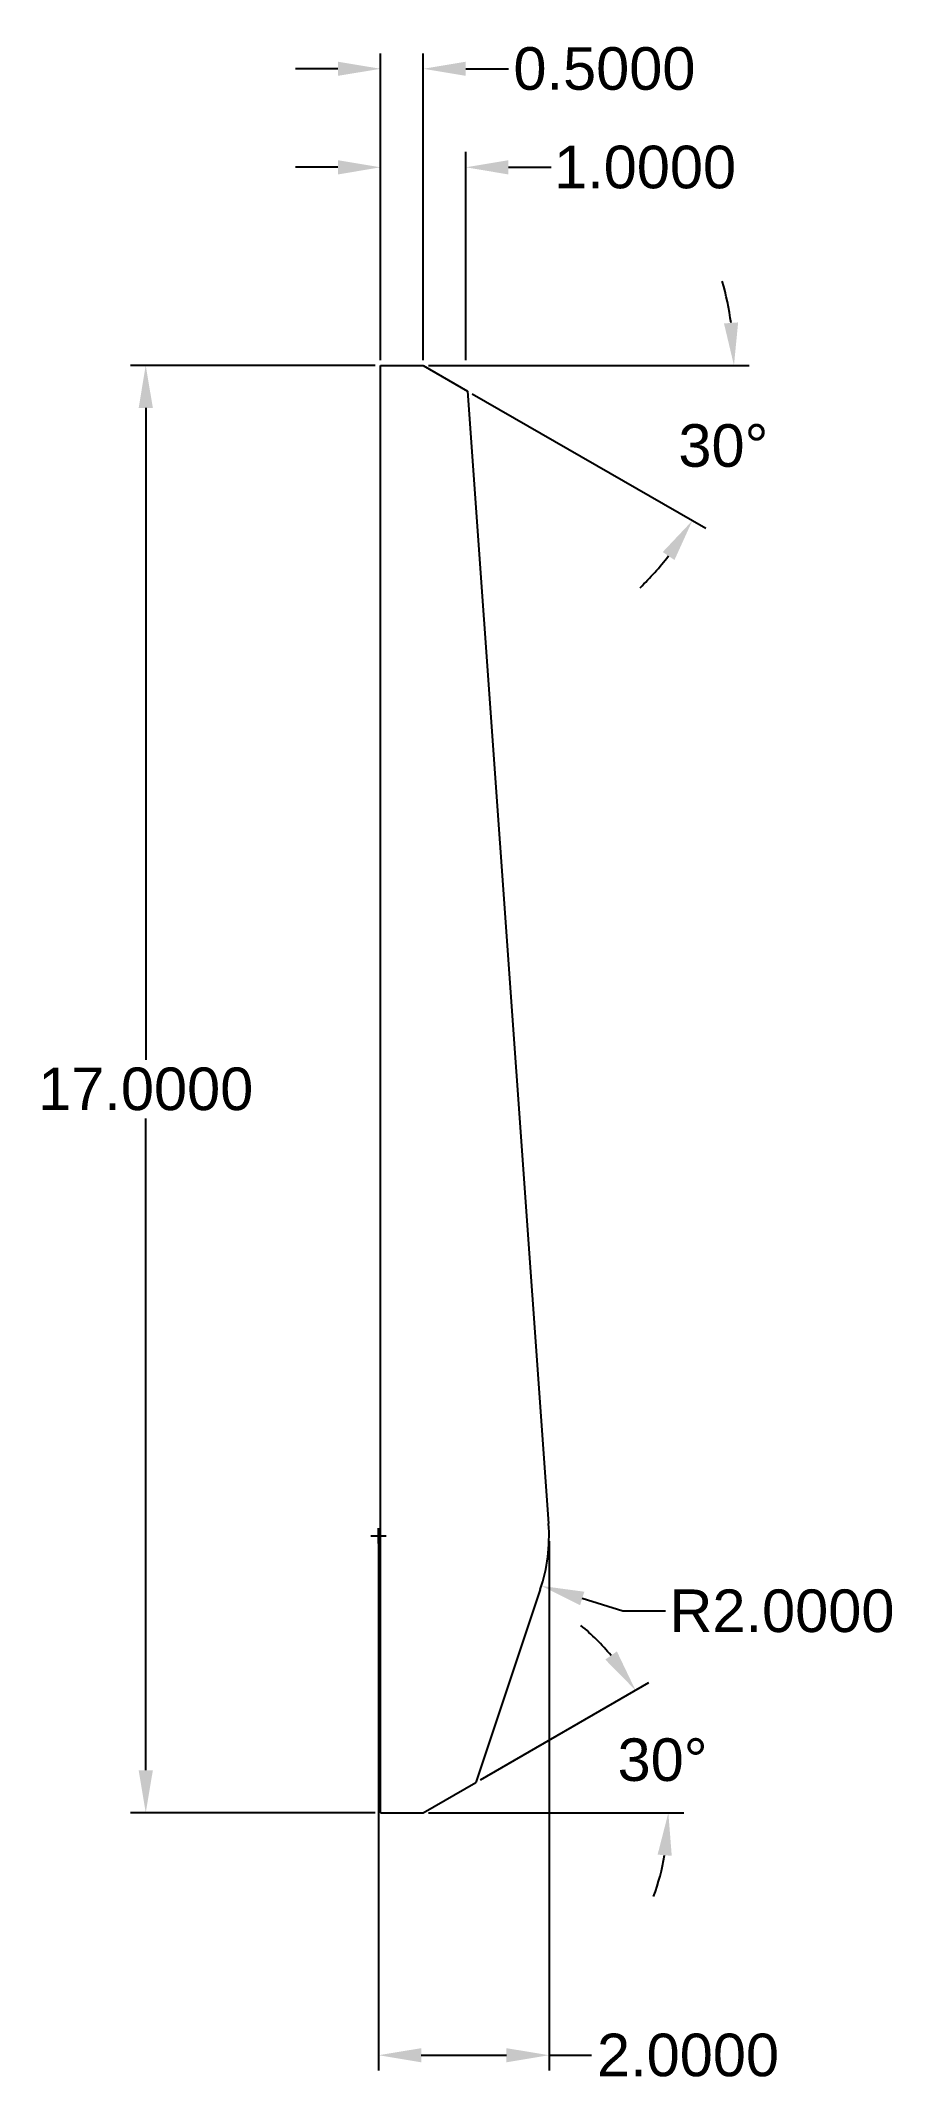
# Model space of a CAD drawing. Header units: millimetres. Extents: x 27.4 to 37.4, y 11.9 to 35.9.
import ezdxf

# ---------------------------------------------------------------- set-up
doc = ezdxf.new("R2010")
doc.units = ezdxf.units.MM
doc.header["$MEASUREMENT"] = 0
doc.layers.add('buton1', color=110, linetype='Continuous')
doc.layers.add('dimensiuni', color=240, linetype='Continuous')
doc.styles.get("Standard").update_dxf_attribs({"font": 'arial.ttf'})
doc.dimstyles.get("Standard").update_dxf_attribs({"dimtxt": 0.5, "dimasz": 0.5, "dimexe": 0.18, "dimexo": 0.0625, "dimgap": 0.09, "dimtad": 0, "dimtih": 1, "dimtoh": 1, "dimdec": 4, "dimzin": 0, "dimdsep": 46, "dimtxsty": 'Standard', "dimcen": 0.09, "dimadec": 0, "dimazin": 0, "dimtfac": 1, "dimtdec": 4, "dimtofl": 0, "dimtmove": 0, "dimatfit": 3, "dimfxl": 1, "dimtolj": 1, "dimtzin": 0, "dimarcsym": 0})

# ---------------------------------------------------------------- blocks, each defined once
blk = doc.blocks.new('*D1')
at = {"layer": 'Defpoints', "color": 0, "transparency": 16777216}
for p in [(31.385, 32.118), (28.629, 15.118), (31.385, 15.118)]:
    blk.add_point(p, dxfattribs=at)
at = {"layer": 'dimensiuni', "color": 0, "lineweight": -2, "transparency": 16777216}
for p, q in [((31.323, 32.118), (28.449, 32.118)), ((28.629, 31.618), (28.629, 23.963)), ((28.629, 15.618), (28.629, 23.273)), ((31.323, 15.118), (28.449, 15.118))]:
    blk.add_line(p, q, dxfattribs=at)
at = {"layer": 'dimensiuni', "color": 0, "transparency": 16777216}
for points in [[(28.546, 31.618), (28.713, 31.618), (28.629, 32.118)], [(28.546, 15.618), (28.713, 15.618), (28.629, 15.118)]]:
    blk.add_solid(points, dxfattribs=at)
at = {"layer": 'dimensiuni', "color": 0, "transparency": 16777216, "insert": (28.629, 23.618), "char_height": 0.5, "attachment_point": 5}
blk.add_mtext('\\A1;17.0000', dxfattribs=at)
blk = doc.blocks.new('*D2')
at = {"layer": 'Defpoints', "color": 0, "transparency": 16777216}
for p in [(32.385, 34.445), (31.385, 32.118), (32.385, 32.118)]:
    blk.add_point(p, dxfattribs=at)
at = {"layer": 'dimensiuni', "color": 0, "lineweight": -2, "transparency": 16777216}
for p, q in [((31.385, 32.181), (31.385, 34.625)), ((32.385, 32.181), (32.385, 34.625)), ((30.885, 34.445), (30.385, 34.445)), ((32.885, 34.445), (33.385, 34.445))]:
    blk.add_line(p, q, dxfattribs=at)
at = {"layer": 'dimensiuni', "color": 0, "transparency": 16777216}
for points in [[(30.885, 34.528), (30.885, 34.361), (31.385, 34.445)], [(32.885, 34.528), (32.885, 34.361), (32.385, 34.445)]]:
    blk.add_solid(points, dxfattribs=at)
at = {"layer": 'dimensiuni', "color": 0, "transparency": 16777216, "insert": (34.489, 34.445), "char_height": 0.5, "attachment_point": 5}
blk.add_mtext('\\A1;1.0000', dxfattribs=at)
blk = doc.blocks.new('*D3')
at = {"layer": 'Defpoints', "color": 0, "transparency": 16777216}
for p in [(31.885, 35.602), (31.385, 32.118), (31.885, 32.118)]:
    blk.add_point(p, dxfattribs=at)
at = {"layer": 'dimensiuni', "color": 0, "lineweight": -2, "transparency": 16777216}
for p, q in [((31.385, 32.181), (31.385, 35.782)), ((31.885, 32.181), (31.885, 35.782)), ((30.885, 35.602), (30.385, 35.602)), ((32.385, 35.602), (32.885, 35.602))]:
    blk.add_line(p, q, dxfattribs=at)
at = {"layer": 'dimensiuni', "color": 0, "transparency": 16777216}
for points in [[(30.885, 35.685), (30.885, 35.519), (31.385, 35.602)], [(32.385, 35.685), (32.385, 35.519), (31.885, 35.602)]]:
    blk.add_solid(points, dxfattribs=at)
at = {"layer": 'dimensiuni', "color": 0, "transparency": 16777216, "insert": (34.012, 35.602), "char_height": 0.5, "attachment_point": 5}
blk.add_mtext('\\A1;0.5000', dxfattribs=at)
blk = doc.blocks.new('*D4')
at = {"layer": 'Defpoints', "color": 0, "transparency": 16777216}
for p in [(31.362, 18.373), (33.362, 18.373), (33.362, 12.271)]:
    blk.add_point(p, dxfattribs=at)
at = {"layer": 'dimensiuni', "color": 0, "lineweight": -2, "transparency": 16777216}
for p, q in [((31.362, 18.31), (31.362, 12.091)), ((33.362, 18.31), (33.362, 12.091)), ((31.862, 12.271), (32.862, 12.271)), ((33.362, 12.271), (33.862, 12.271))]:
    blk.add_line(p, q, dxfattribs=at)
at = {"layer": 'dimensiuni', "color": 0, "transparency": 16777216}
for points in [[(31.862, 12.354), (31.862, 12.188), (31.362, 12.271)], [(32.862, 12.354), (32.862, 12.188), (33.362, 12.271)]]:
    blk.add_solid(points, dxfattribs=at)
at = {"layer": 'dimensiuni', "color": 0, "transparency": 16777216, "insert": (34.993, 12.271), "char_height": 0.5, "attachment_point": 5}
blk.add_mtext('\\A1;2.0000', dxfattribs=at)
blk = doc.blocks.new('*D5')
at = {"layer": 'Defpoints', "color": 0, "transparency": 16777216}
for p in [(31.362, 18.373), (33.273, 17.783)]:
    blk.add_point(p, dxfattribs=at)
at = {"layer": 'dimensiuni', "color": 0, "lineweight": -2, "transparency": 16777216}
for p, q in [((31.272, 18.373), (31.452, 18.373)), ((31.362, 18.283), (31.362, 18.463)), ((34.229, 17.488), (33.751, 17.636)), ((34.729, 17.488), (34.229, 17.488))]:
    blk.add_line(p, q, dxfattribs=at)
at = {"layer": 'dimensiuni', "color": 0, "transparency": 16777216}
blk.add_solid([(33.776, 17.715), (33.726, 17.556), (33.273, 17.783)], dxfattribs=at)
at = {"layer": 'dimensiuni', "color": 0, "transparency": 16777216, "insert": (36.095, 17.488), "char_height": 0.5, "attachment_point": 5}
blk.add_mtext('\\A1;R2.0000', dxfattribs=at)
blk = doc.blocks.new('*D6')
at = {"layer": 'Defpoints', "color": 0, "transparency": 16777216}
for p in [(34.589, 16.102), (32.504, 15.476), (31.385, 15.118), (31.885, 15.118), (31.885, 15.118)]:
    blk.add_point(p, dxfattribs=at)
at = {"layer": 'dimensiuni', "color": 0, "lineweight": -2, "transparency": 16777216}
for p, q in [((32.559, 15.507), (34.533, 16.647)), ((31.948, 15.118), (34.942, 15.118))]:
    blk.add_line(p, q, dxfattribs=at)
for start, end in [(39.9705, 49.941), (340.059, 350.0295)]:
    blk.add_arc((31.885, 15.118), 2.877, start, end, dxfattribs=at)
at = {"layer": 'dimensiuni', "color": 0, "transparency": 16777216}
for points in [[(34.158, 17.014), (34.022, 16.918), (34.377, 16.557)], [(34.636, 14.627), (34.802, 14.613), (34.762, 15.118)]]:
    blk.add_solid(points, dxfattribs=at)
at = {"layer": 'dimensiuni', "color": 0, "transparency": 16777216, "insert": (34.694, 15.739), "char_height": 0.5, "attachment_point": 5}
blk.add_mtext('\\A1;30°', dxfattribs=at)
blk = doc.blocks.new('*D7')
at = {"layer": 'Defpoints', "color": 0, "transparency": 16777216}
for p in [(31.385, 32.118), (31.885, 32.118), (31.885, 32.118), (32.407, 31.817), (35.312, 30.871)]:
    blk.add_point(p, dxfattribs=at)
at = {"layer": 'dimensiuni', "color": 0, "lineweight": -2, "transparency": 16777216}
for p, q in [((31.948, 32.118), (35.712, 32.118)), ((32.461, 31.786), (35.2, 30.205))]:
    blk.add_line(p, q, dxfattribs=at)
for start, end in [(7.8613, 15.7226), (314.2774, 322.1387)]:
    blk.add_arc((31.885, 32.118), 3.647, start, end, dxfattribs=at)
at = {"layer": 'dimensiuni', "color": 0, "transparency": 16777216}
for points in [[(35.581, 32.623), (35.415, 32.611), (35.532, 32.118)], [(34.696, 29.926), (34.834, 29.833), (35.044, 30.295)]]:
    blk.add_solid(points, dxfattribs=at)
at = {"layer": 'dimensiuni', "color": 0, "transparency": 16777216, "insert": (35.408, 31.174), "char_height": 0.5, "attachment_point": 5}
blk.add_mtext('\\A1;30°', dxfattribs=at)

msp = doc.modelspace()

# ---------------------------------------------------------------- linework, layer by layer
at = {"layer": 'buton1'}
for p, q in [((31.38533, 15.11807), (31.38533, 32.11807)), ((31.38533, 32.11807), (31.88533, 32.11807)), ((31.88533, 32.11807), (32.40684, 31.81698)), ((32.40684, 31.81698), (33.35696, 18.51525)), ((33.25941, 17.7403), (32.50449, 15.47554)), ((31.88533, 15.11807), (32.50449, 15.47554)), ((31.38533, 15.11807), (31.88533, 15.11807))]:
    msp.add_line(p, q, dxfattribs=at)
msp.add_arc((31.36205, 18.37276), 2, 341.565051, 4.085617, dxfattribs=at)

# ---------------------------------------------------------------- dimensions: what is measured, and where the dimension line sits
at = {"layer": 'dimensiuni'}
for base, p2, picture, middle in [((31.88533, 35.60201), (31.88533, 32.11807), '*D3', (34.01234, 35.60201)), ((32.38533, 34.44466), (32.38533, 32.11807), '*D2', (34.48881, 34.44466))]:
    dim = msp.add_linear_dim(base=base, p1=(31.38533, 32.11807), p2=p2, dimstyle='Standard', dxfattribs=at)
    dim.commit()
    dim.dimension.update_dxf_attribs({"geometry": picture, "text_midpoint": middle})
dim = msp.add_angular_dim_2l(base=(35.31242, 30.87071), line1=((31.88533, 32.11807), (32.40684, 31.81698)), line2=((31.38533, 32.11807), (31.88533, 32.11807)), dimstyle='Standard', dxfattribs=at)
dim.commit()
dim.dimension.update_dxf_attribs({"geometry": '*D7', "text_midpoint": (35.40809, 31.17415)})
dim = msp.add_linear_dim(base=(28.62923, 15.11807), p1=(31.38533, 32.11807), p2=(31.38533, 15.11807), angle=90, dimstyle='Standard', dxfattribs=at)
dim.commit()
dim.dimension.update_dxf_attribs({"geometry": '*D1', "text_midpoint": (28.62923, 23.61807), "dimtype": 160})
dim = msp.add_radius_dim(center=(31.36205, 18.37276), mpoint=(33.27318, 17.78322), dimstyle='Standard', dxfattribs=at)
dim.commit()
dim.dimension.update_dxf_attribs({"geometry": '*D5', "text_midpoint": (36.09501, 17.48845)})
dim = msp.add_linear_dim(base=(33.36205, 12.27117), p1=(31.36205, 18.37276), p2=(33.36205, 18.37276), dimstyle='Standard', dxfattribs=at)
dim.commit()
dim.dimension.update_dxf_attribs({"geometry": '*D4', "text_midpoint": (34.99331, 12.27117), "dimtype": 160})
dim = msp.add_angular_dim_2l(base=(34.58873, 16.10202), line1=((31.88533, 15.11807), (32.50449, 15.47554)), line2=((31.38533, 15.11807), (31.88533, 15.11807)), dimstyle='Standard', dxfattribs=at)
dim.commit()
dim.dimension.update_dxf_attribs({"geometry": '*D6', "text_midpoint": (34.69433, 15.73937), "dimtype": 162})

doc.saveas('drawing.dxf')
